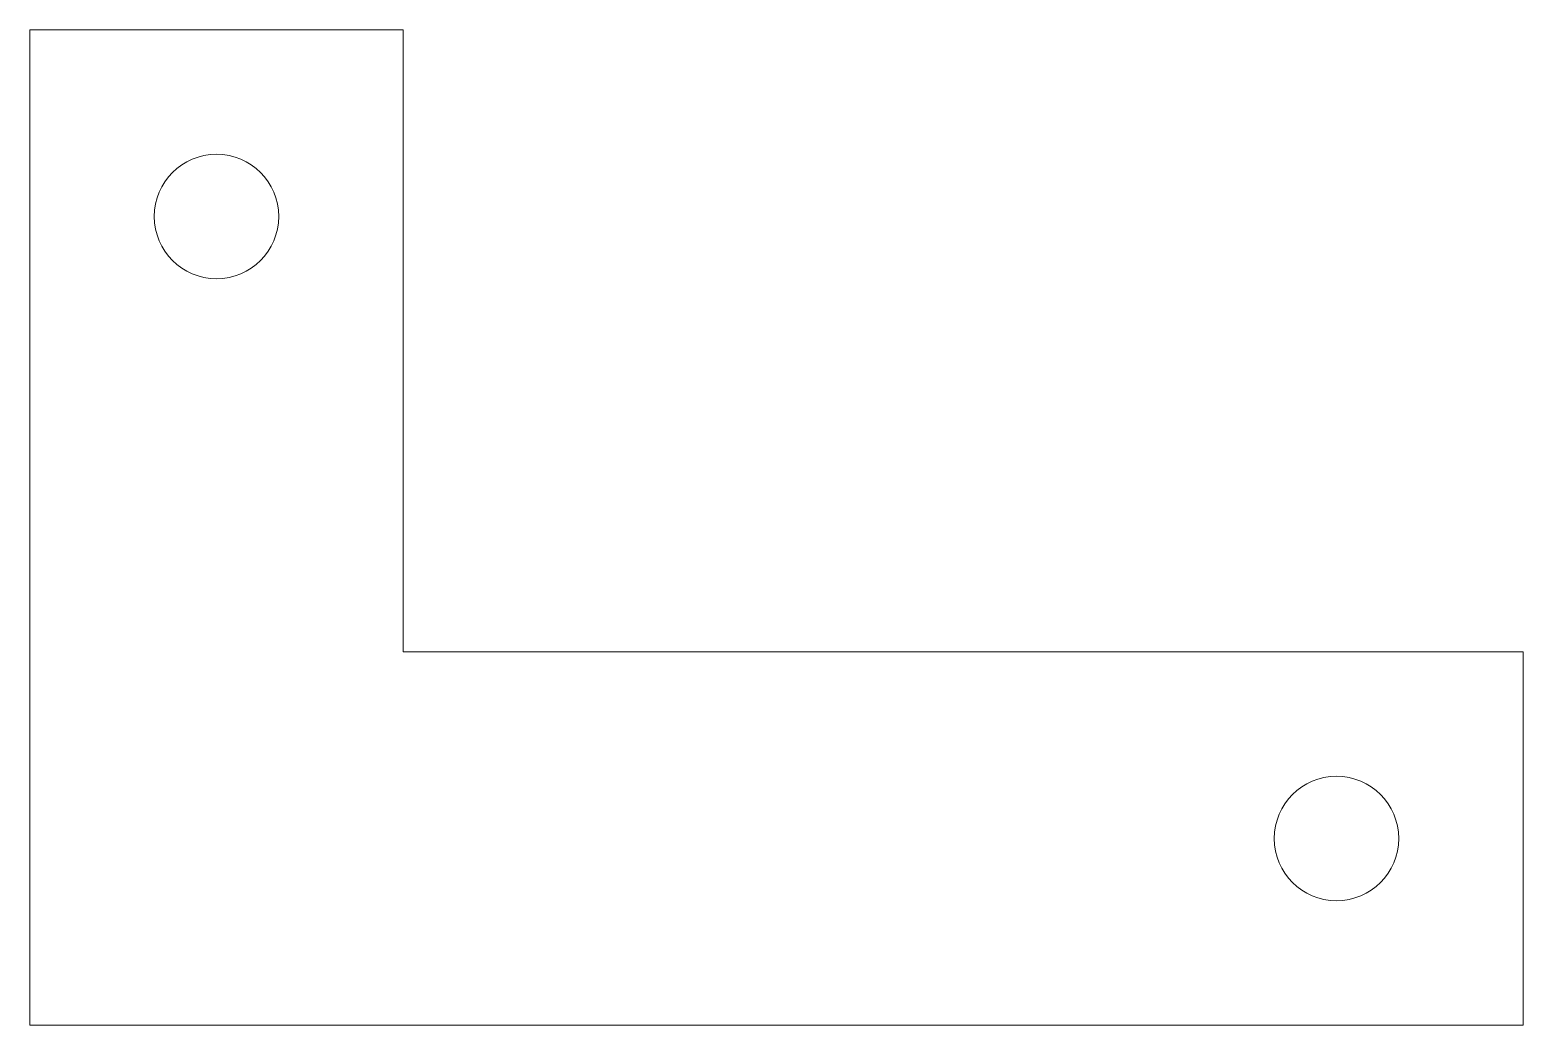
# Model space of a CAD drawing. Extents: x 0 to 120, y 0 to 80.
import ezdxf

# ---------------------------------------------------------------- set-up
doc = ezdxf.new("R2010")
doc.units = 0
doc.header["$MEASUREMENT"] = 0
doc.layers.get('0').update_dxf_attribs({"linetype": 'CONTINUOUS', "lineweight": 0})

msp = doc.modelspace()

# ---------------------------------------------------------------- linework, layer by layer
at = {"lineweight": 0}
msp.add_lwpolyline([(0, 0), (120, 0), (120, 30), (30, 30), (30, 80), (0, 80)], close=True, dxfattribs=at)
for centre in [(15, 65), (105, 15)]:
    msp.add_circle(centre, 5, dxfattribs=at)

doc.saveas('drawing.dxf')
